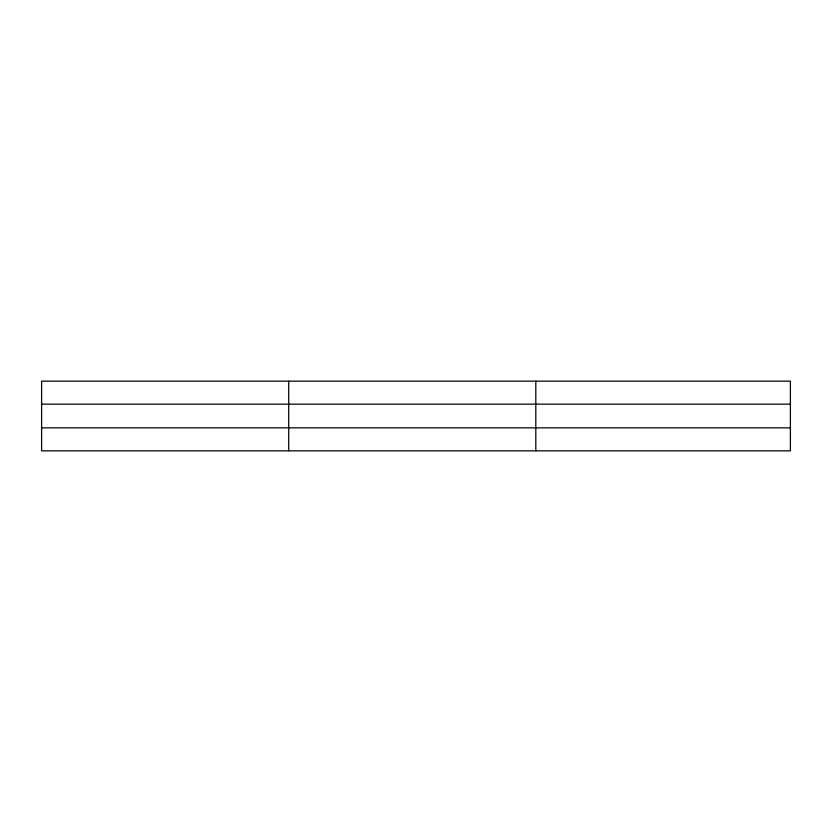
<?xml version="1.0" encoding="UTF-8"?>
<svg xmlns="http://www.w3.org/2000/svg" width="832" height="832" viewBox="0 0 832 832"><rect width="100%" height="100%" fill="white"/><g stroke="black" fill="none" stroke-linecap="round" stroke-linejoin="round"><path stroke-width="1.25" d="M288.704 381.16L288.704 450.84M535.808 381.16L535.808 450.84M41.6 404.154L790.4 404.154M41.6 427.846L790.4 427.846M790.4 439.348L790.4 450.84L41.6 450.84L41.6 381.16L790.4 381.16L790.4 439.348"/></g></svg>
